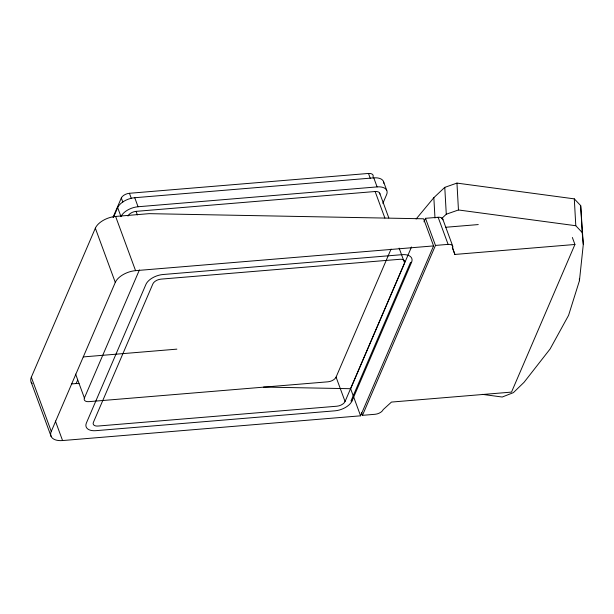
<?xml version="1.0" encoding="UTF-8"?>
<svg xmlns="http://www.w3.org/2000/svg" width="614" height="614" viewBox="0 0 614 614"><rect width="100%" height="100%" fill="white"/><g stroke="black" fill="none" stroke-linecap="round" stroke-linejoin="round"><path stroke-width="0.92" d="M482.335 394.357L502.214 397.028L513.388 392.638L524.072 382.292L550.121 348.959L568.579 315.35L579.439 280.721L583.3 244.418L580.683 205.613L574.297 198.867L456.954 183.102L444.774 187.362L433.845 197.677L416.115 219.029M31.322 377.211L95.339 228.193A17.161 9.271 -20.2 0 1 115.616 216.435L149.133 213.657L423.606 218.799L433.576 245.907L360.587 415.816L62.574 440.553A17.161 9.271 -20.2 0 1 51.269 431.419L31.322 377.211A17.161 9.271 -20.2 0 0 32.135 383.62M113.03 217.287L121.319 197.992A6.861 3.707 -20.2 0 1 129.431 193.287L368.477 173.447A6.861 3.707 -20.2 0 1 372.997 177.101M113.529 217.256L117.673 207.609A14.437 7.798 -20.2 0 1 134.735 197.716L373.78 177.868A14.437 7.798 -20.2 0 1 383.819 183.317M51.269 431.419L115.286 282.409A17.161 9.271 -20.2 0 1 135.564 270.651L433.576 245.907M71.485 383.95L76.144 383.558L77.61 380.158M391.08 249.061L336.073 377.111A6.861 3.707 -20.2 0 1 327.96 381.808L88.923 401.656A6.861 3.707 -20.2 0 1 84.394 398.002L139.401 269.96M382.852 203.357L386.62 194.592A14.437 7.798 -20.2 0 0 377.103 186.902L373.78 177.868M404.58 262.93A6.861 3.707 -20.2 0 0 400.052 259.277L161.014 279.124A6.861 3.707 -20.2 0 0 152.901 283.829L93.374 422.401A6.861 3.707 -20.2 0 0 97.895 426.055L336.94 406.207A6.861 3.707 -20.2 0 0 345.053 401.502L404.58 262.93L399.131 248.125M360.587 415.816L350.617 388.708L411.503 246.974M423.982 221.838L425.494 218.315L438.135 217.272A6.861 3.707 -20.2 0 1 442.909 219.858M352.022 400.927L411.549 262.355A14.437 7.798 -20.2 0 0 402.032 254.672L162.994 274.519A14.437 7.798 -20.2 0 0 145.925 284.405L86.405 422.977A14.437 7.798 -20.2 0 0 95.914 430.667L334.96 410.82A14.437 7.798 -20.2 0 0 352.022 400.927L350.97 401.011L410.497 262.439L411.549 262.355M572.355 237.48L574.934 244.479L511.516 392.1L391.471 402.07L383.228 409.576A6.861 3.707 -20.2 0 1 375.116 414.281L362.483 415.333L435.472 245.423L425.494 218.315M441.497 218.737L446.278 214.225L458.458 209.973L575.794 225.729L582.187 232.483L583.3 244.418M117.673 207.609L120.996 216.642A14.437 7.798 -20.2 0 1 138.058 206.749L377.103 186.902M127.965 216.067A6.861 3.707 -20.2 0 1 136.078 211.362L375.123 191.514A6.861 3.707 -20.2 0 1 379.897 194.101M445.864 227.257L478.26 224.571M435.472 245.423L448.105 244.372A6.861 3.707 -20.2 0 1 452.633 248.025L454.882 254.442L574.934 244.479M83.274 356.918L176.863 349.143M76.144 383.558L79.014 383.62M263.59 387.073L350.617 388.708M442.709 218.906L452.679 246.007M452.311 247.45L454.882 254.442M438.135 217.272L448.105 244.372M383.397 181.307L386.728 190.34M379.698 193.149L388.815 217.932M368.477 173.447L370.288 178.375M375.123 191.514L384.894 218.07M361.516 412.708L362.483 415.333M336.073 377.111L345.053 401.502M134.735 197.716L138.058 206.749M129.431 193.287L131.243 198.222M136.078 211.362L137.382 214.9M121.319 197.992L122.831 202.098M115.616 216.435L135.564 270.651M95.339 228.193L115.286 282.409M75.606 374.11L84.394 398.002M55.383 421.004L62.574 440.553M31.199 382.261L51.139 436.47M580.683 205.613L582.187 232.483M579.332 278.871L579.439 280.721M574.297 198.867L575.794 225.729M456.954 183.102L458.458 209.973M444.774 187.362L446.278 214.225M433.845 197.677L434.981 218.054"/></g></svg>
